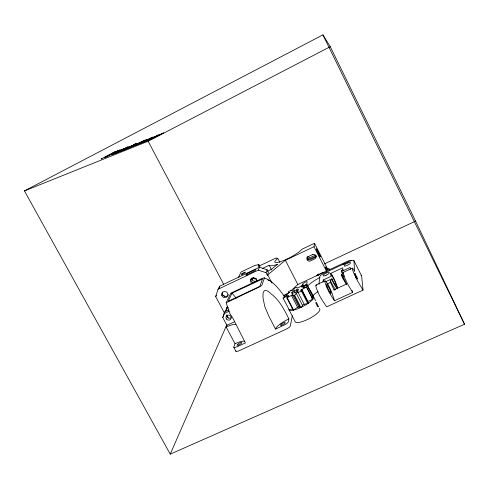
<?xml version="1.0" encoding="UTF-8"?>
<svg xmlns="http://www.w3.org/2000/svg" width="489" height="489" viewBox="0 0 489 489"><rect width="100%" height="100%" fill="white"/><g stroke="black" fill="none" stroke-linecap="round" stroke-linejoin="round"><path stroke-width="0.73" d="M343.052 270.301L342.716 267.795L330.778 273.369L330.68 275.338L332.068 275.105L332.911 276.64A9.077 1.137 64.8 0 1 337.3 287.832A9.077 1.137 64.8 0 1 332.734 281.419L331.909 278.809L325.747 281.676M331.909 278.809L332.367 279.855A6.43 0.807 64.8 0 0 336.132 285.533A6.43 0.807 64.8 0 0 332.496 276.621L332.068 275.105M334.213 290.277L333.804 289.433A9.688 1.271 64.9 0 0 330.393 282.508L330.417 280.704L331.878 279.598M329.25 270.16L329.323 268.907A5.373 1.198 -26.8 0 0 327.398 268.736M330.338 282.404L327.569 283.871L326.976 282.942A8.9 1.204 64.9 0 0 325.338 283.455A8.9 1.204 64.9 0 0 330.668 294.904L334.433 300.772L352.673 292.379L351.988 290.38M290.686 290.986L297.85 284.506L326.444 271.126L326.548 269.708L325.625 267.893L325.698 266.847L327.367 270.124M323.064 282.202L323.247 279.959L332.031 275.863M318.999 284.237L319.751 276.664A5.825 1.314 -26.8 0 1 325.087 272.715L348.584 261.731A5.862 1.326 -26.4 0 1 353.932 260.698L354.635 271.297L354.067 270.344A8.955 0.88 64.7 0 0 352.844 270.668A8.955 0.88 64.7 0 0 358.272 282.159L363.027 290.13L326.621 306.86L321.548 299.115A8.881 1.308 65 0 1 316.683 289.042A8.881 1.308 65 0 1 316.744 285.417M318.333 275.221L318.473 273.907M299.115 307.575C300.387 308.149 302.795 306.572 302.428 305.258L296.132 293.07L297.893 292.086L304.182 304.274L307.807 303.528L308.37 302.728L307.758 302.33M326.444 271.126L314.011 246.694L314.513 243.271L301.725 249.353A15.293 2.812 -27.2 0 1 282.41 260.961A15.293 2.812 -27.2 0 1 277.819 258.418A13.325 2.402 -27.2 0 1 276.328 257.85L258.088 266.536L258.895 264.555L254.818 265.454L241.053 272.018L238.522 277.306M284.268 297.012L283.803 295.423L289.635 292.349L288.327 292.398L288.314 291.719L290.955 290.649L292.263 290.607L293.987 289.641C293.198 288.241 298.137 286.157 297.086 288.198L298.742 287.581L302.593 284.953L303.039 284.842L302.728 285.668L301.157 286.97L307.031 284.745L313.602 297.074L313.107 298.944L312.006 300.228A13.857 3.399 -27.4 0 1 300.601 307.581A13.857 3.399 -27.4 0 1 289.959 310.429L289.146 310.032L288.901 309.329M302.581 285.093L302.783 283.938A2.445 0.55 -27.2 0 1 305.075 282.251A2.445 0.55 -27.2 0 1 307.153 281.89L306.89 283.608A2.463 0.556 -27.2 0 1 305.539 284.8A2.463 0.556 -27.2 0 1 303.217 285.808M308.302 303.192L301.939 290.252L300.558 290.307L306.695 286.921L312.942 299.085L307.96 301.499L301.707 289.354M292.33 315.643L290.362 325.863A4.639 1.222 -27.9 0 1 285.912 329.286L239.372 350.631A4.615 1.192 -28.9 0 1 235.912 350.851M288.871 318.907L288.272 321.848A4.645 1.198 -27.9 0 1 283.809 325.252L275.521 329.066L268.467 315.393L264.702 306.248L262.966 297.624L263.088 292.942L264.274 290.668C267.685 289.488 270.191 293.547 272.691 295.136C280.16 301.45 284.574 310.326 288.871 318.907A14.028 3.643 -27.9 0 0 275.521 329.066M299.268 306.719L297.575 307.33L293.186 310.179L286.872 297.99L287.239 297.104L288.871 295.753L287.917 295.778L283.155 298.058L287.171 295.27L287.306 294.696L283.583 295.686M224.573 313.302L215.698 296.572L218.051 289.262L219.763 286.12L259.482 267.214L267.073 269.781L268.357 272.257L267.324 275.228L266.016 272.721L258.32 270.117L218.051 289.262M219.066 288.29L219.763 286.12M284.409 296.475C279.164 288.975 273.015 281.071 264.127 277.801L261.67 278.602L230.771 293.217L226.187 302.764L229.653 313.156L233.021 318.486L245.399 342.911L237.257 346.658A4.621 1.167 -28.9 0 1 233.809 346.903L235.013 343.718L226.156 327.049L226.902 325.326L222.746 317.502L224.873 311.786L229.005 309.849M223.834 314.977L224.873 311.786M225.331 311.75L227.196 306.817L225.973 310.576M266.016 272.721L267.073 269.781M298.962 307.22L292.642 295.209L292.972 294.543L286.872 297.99M258.32 270.117L259.482 267.214M256.676 278.913A3.148 3.032 23.1 0 1 253.247 277.905L252.483 279.781A3.179 3.056 23.1 0 1 251.914 278.803M170.245 454.134L464.55 324.238L415.583 221.095L330.264 46.687L322.923 34.866L24.45 190.899L170.245 454.134L226.829 324.745M246.511 273.681L245.845 275.16L255.289 270.674L255.888 269.219L246.511 273.681L247.214 275.014M222.746 317.502L223.62 315.613M232.006 293.131L228.125 301.316L258.064 287.196A2.09 0.422 -27.8 0 0 260.026 285.924L262.489 278.993L232.006 293.131L236.328 298.247M215.698 296.572L216.395 295.277M292.043 292.22L291.45 293.198C294.127 293.424 296.676 291.627 298.571 289.873L298.29 289.311L294.036 290.845L292.043 292.22L292.734 293.553M316.579 275.741L321.915 272.874L323.198 272.648M287.385 293.981L288.486 292.984M312.984 296.572L313.217 296.792L311.56 298.125M267.324 275.228L285.38 260.289L314.011 246.694M307.031 284.745L302.935 287.404L302.838 287.96L306.695 286.921M292.642 295.209C293.846 296.071 296.432 294.372 296.132 293.07M152.519 138.094L149.958 139.481L151.462 138.644M342.648 273.932A6.443 0.727 64.7 0 0 341.78 272.3L341.322 270.79L342.734 269.72M297.893 292.086L299.256 292.043L301.994 290.943M150.184 139.145L150.893 138.735L145.765 141.26L154.188 136.951L153.729 137.128M134.671 144.744L135.429 144.286L129.836 147.018M121.516 150.019L122.079 149.665L114.707 153.448L123.479 148.949L113.301 154.133L116.688 152.592M302.428 305.258L304.182 304.274M108.485 155.38L104.346 157.69L118.002 150.661L111.162 153.986L115.098 151.792L114.395 152.067L101.101 158.98L101.871 158.674M118.992 150.936L120.098 150.288L116.633 152.158M149.347 139.023L150.154 138.509M159.738 134.622L151.614 138.937L161.67 133.864M121.578 150.062L115.563 153.24L118.35 151.914M129.365 147.323L127.372 148.43L134.2 144.921L125.973 149.127L128.173 148.118M140.392 142.977L137.702 144.457L146.761 139.836L142.323 141.975M147.299 140.086L148.723 139.255M126.254 148.485L130.63 146.15L120.899 151.132L125.838 148.766M139.872 142.568L138.35 143.411L139.585 142.941M141.712 142.348L138.931 143.852L145.508 140.477L141.333 142.488M117.935 152.067L125.966 147.996L125.581 148.149M132.867 146.217L138.283 143.619M24.45 190.899L148.143 141.235L330.264 46.687M133.069 146.058L130.918 147.152L132.042 146.584M134.646 145.239L145.319 140.019L133.344 146.187L133.809 146.003M138.124 144.084L135.655 145.27L147.067 139.438L146.669 139.597M132.708 146.162L138.246 143.173L128.858 147.99L131.853 146.596M145.667 140.557L140.19 143.491L152.77 137.116L141.504 142.806L147.8 139.585L146.419 140.227M140.459 142.268L143.534 140.893M292.52 308.871L289.28 310.032M262.428 268.461L269.17 265.258A21.754 4.004 -27.2 0 0 277.52 264.311L271.481 269.262L267.434 271.181M251.578 278.699L253.247 277.905M315.264 255.221L310.973 257.251A2.396 2.323 12.2 0 1 308.052 256.609M226.187 302.764L260.454 286.432L262.025 284.922L264.421 277.911M226.364 308.602L228.406 307.642M324.293 263.968L415.583 221.095M224.005 313.645L229.09 311.261M341.322 271.536L350.179 267.41L350.277 269.537M226.902 325.326L234.439 321.817M315.98 285.038L325.002 280.839M343.156 272.385L352.294 268.131M343.4 273.461L341.328 274.427L342.19 277.025A9.095 1.027 64.7 0 0 346.548 283.84M346.677 284.512L346.261 283.663A9.719 1.112 64.8 0 0 342.85 276.719L344.458 275.845M327.19 287.404L328.577 286.762L330.76 291.682L331.004 293.822L329.042 290.998L326.835 286.028L326.615 283.932L328.577 286.762M355.509 277.483L356.811 276.878L354.873 273.296L355.479 275.515L357.428 279.109L356.811 276.878M333.981 289.861L346.444 284.097M329.372 292.324L330.76 291.682M124.224 150.227L123.772 150.41L136.235 143.98L135.82 144.145M111.834 154.72L111.321 154.927L121.064 149.915L120.594 150.105M123.589 150.056L123.118 150.245L132.33 145.514L131.871 145.691M124.744 149.597L124.285 149.781L136.731 143.363L136.297 143.534M143.063 142.33L142.678 142.482L151.089 138.161L150.734 138.301M147.592 140.532L147.238 140.673L158.369 134.94L158.033 135.068M150.801 139.261L150.429 139.408L163.656 132.88L152.806 138.466L153.173 138.32M144.347 140.801L142.825 141.541L143.204 141.394M144.744 140.643L145.062 140.52M123.858 148.986L123.399 149.163L128.118 146.828L127.641 147.018M135.19 143.962L135.642 143.79L133.509 144.836L133.962 144.665M147.922 140.422L157.177 135.771L148.876 139.909M341.334 275.197L342.893 275.197M267.862 280.05L269.702 280.503M313.217 296.792L306.878 284.659M222.336 294.733L224.873 296.383M307.178 258.932L308.883 260.05M335.747 289.885L333.461 286.621L330.417 280.704M323.247 279.959L323.718 280.71M352.673 292.379L349.03 286.426A8.936 0.984 64.7 0 1 344.268 276.658A8.936 0.984 64.7 0 1 343.59 272.581M327.581 283.687L327.636 283.785A9.682 1.308 64.9 0 1 332.551 294.733L334.433 300.772M341.322 270.79L342.166 272.33M330.778 273.369L331.267 274.28A18.154 2.317 64.8 0 1 331.811 275.331M233.815 347.312L235.924 351.267M226.486 314.94L228.18 318.143M148.143 141.235L223.681 284.274M283.021 297.96L289.421 310.142M289.146 310.032L295.38 322.049A13.826 3.625 -27.4 0 0 310.906 317.74A13.826 3.625 -27.4 0 0 319.134 308.553M267.801 275.001L272.006 283.1M258.895 264.555L259.934 266.554M294.549 295.16L300.882 307.416M293.956 295.435L300.289 307.691M291.285 295.167L297.575 307.33M287.318 297.88L293.638 310.075M269.17 265.258L271.621 269.989M301.493 291.279L307.807 303.528M285.38 260.289L297.85 284.506M296.493 289.696L297.526 291.688M277.819 258.418L279.891 262.434M294.036 290.845L295.069 292.838M310.393 290.545L315.637 300.772M306.487 287.184L312.74 299.354M303.039 284.842L303.718 286.169M314.513 243.271L328.125 270.032M353.853 260.503L361.567 275.833M322.923 34.866L464.55 324.238M363.027 290.13L361.652 276.041A5.85 1.449 -26.3 0 0 361.01 275.613M342.777 274.959L342.795 276.615M254.06 282.85A3.203 3.081 23.2 0 1 251.224 278.424M251.358 282.99A3.221 3.093 23.2 0 1 252.52 277.972A3.221 3.093 23.2 0 1 256.872 281.071M256.927 280.533A3.185 3.062 23.1 0 1 251.584 278.082M307.349 256.988A2.414 2.341 12.2 0 0 310.772 258.571L315.087 256.529A2.421 2.347 11.2 0 0 315.918 255.881M316.249 255.924A2.433 2.353 11.2 0 1 314.953 257.526L310.613 259.573A2.427 2.353 12.3 0 1 307.159 256.933M307.44 286.218A20.294 4.725 -26.9 0 1 319.947 277.397M326.548 269.708A5.544 1.229 -26.7 0 0 331.456 268.785L346.56 261.719A5.648 1.271 -26.4 0 1 351.695 260.723M342.673 264.812A2.469 0.556 -26.4 0 1 345.442 263.516M228.277 294.702A3.185 3.038 26.8 0 1 224.127 296.145A3.185 3.038 26.8 0 1 222.495 292.049M312.544 296.163A20.257 5 -26.8 0 1 318.064 291.475M318.039 275.148A2.39 2.311 10.5 0 1 317.196 274.506M336.658 285.827A18.154 2.317 64.8 0 1 337.679 288.412M343.553 278.95A6.443 0.727 64.7 0 1 341.793 275.472M235.013 343.718A13.936 3.527 -29 0 1 244.262 341.206M226.156 327.049A13.979 3.203 -28.8 0 1 235.612 324.409M231.114 317.703A2.622 2.488 24.9 0 1 226.829 315.717M320.185 255.998L320.075 256.988L316.365 249.696L316.493 248.742L320.185 255.998M318.302 306.695L317.819 306.786C314.097 301.193 316.389 300.509 318.302 306.695M145.349 141.297L152.831 137.464L144.127 141.932L146.456 140.679L145.349 141.297M123.619 149.353C125.783 148.735 115.3 153.748 119.096 151.694L117.073 152.647L128.008 147.189L123.619 149.353M136.938 143.845L133.595 145.477L136.938 143.845M119.799 150.013L105.483 157.244L119.799 150.013M151.621 138.087L148.564 139.579L151.621 138.087M119.683 151.443L122.794 149.897L119.683 151.443M312.593 254.592L308.223 256.658A2.445 2.366 12.3 0 0 307.129 259.824A2.445 2.366 12.3 0 0 310.405 260.93L314.775 258.864A2.445 2.372 11.3 0 0 315.876 255.692A2.445 2.372 11.3 0 0 312.593 254.592M242.501 274.14A2.311 0.41 -27.9 0 0 245.405 272.208A2.311 0.41 -27.9 0 0 242.177 273.51A2.311 0.41 -27.9 0 0 242.501 274.14M221.7 295.222A3.197 3.056 26.8 0 0 226.975 296.89A3.197 3.056 26.8 0 0 225.649 291.658A3.197 3.056 26.8 0 0 221.7 295.222M326.175 275.197A3.399 0.77 -26.8 0 0 329.286 272.88A7.097 1.608 -26.9 0 0 329.097 272.275A3.392 0.77 -26.8 0 0 325.729 273.339A3.392 0.77 -26.8 0 0 323.217 275.35A7.109 1.614 -26.7 0 0 323.186 275.729A3.399 0.77 -26.8 0 0 326.175 275.197M347.899 262.978A3.411 0.776 -26.4 0 0 344.482 265.087A7.152 1.626 -26.3 0 0 344.256 265.888A3.417 0.776 -26.4 0 0 346.762 265.57A3.417 0.776 -26.4 0 0 350.203 263.443A7.139 1.62 -26.5 0 0 350.405 262.648A3.411 0.776 -26.4 0 0 347.899 262.978M238.491 345.063A2.69 0.678 -28.9 0 0 241.743 342.6A2.69 0.678 -28.9 0 0 237.929 344.03A2.69 0.678 -28.9 0 0 238.491 345.063M281.187 325.258A2.702 0.697 -27.9 0 0 285.209 322.942A2.702 0.697 -27.9 0 0 282.226 323.449A2.702 0.697 -27.9 0 0 281.187 325.258M226.48 319.03A2.641 2.506 24.9 0 0 230.985 318.73A2.641 2.506 24.9 0 0 228.314 315.093A2.641 2.506 24.9 0 0 226.48 319.03"/></g></svg>
